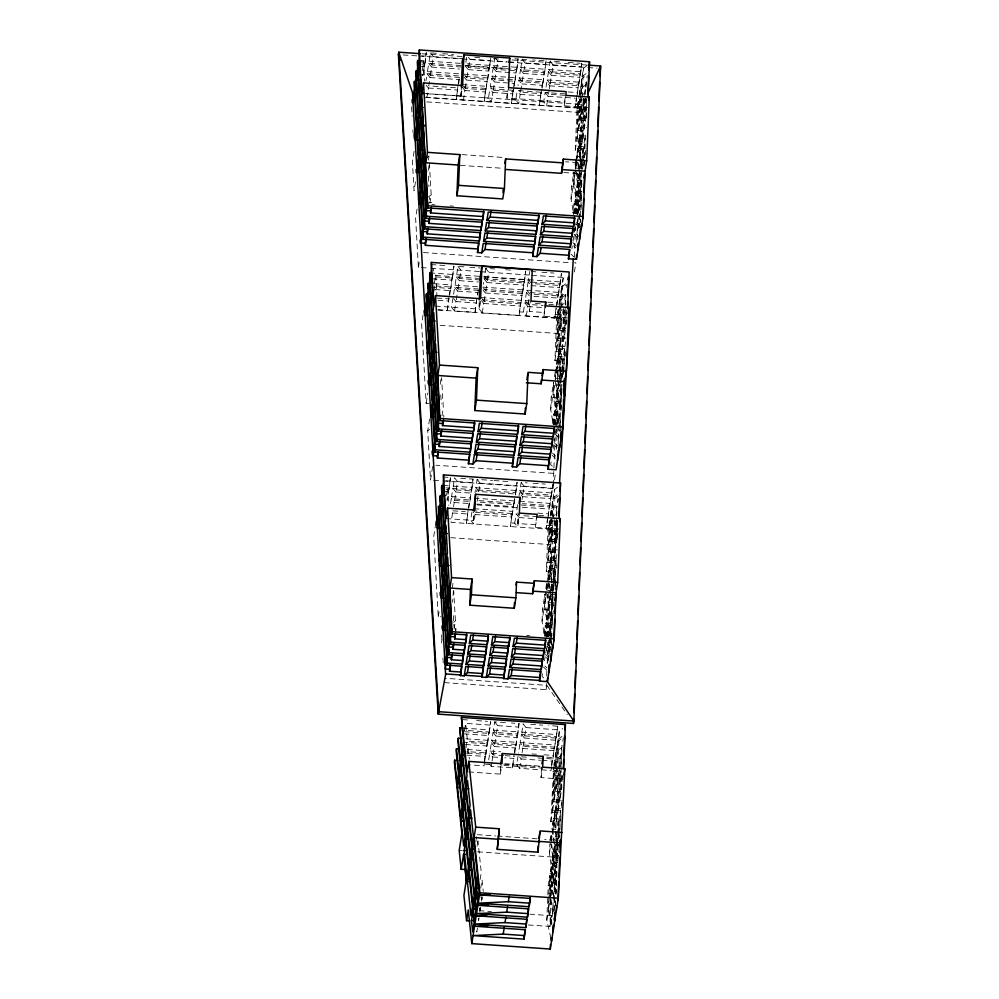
<?xml version="1.0" encoding="UTF-8"?>
<svg xmlns="http://www.w3.org/2000/svg" width="999" height="999" viewBox="0 0 999 999"><rect width="100%" height="100%" fill="white"/><g stroke="black" fill="none" stroke-linecap="round" stroke-linejoin="round"><path stroke-width="0.75" stroke-dasharray="5 3.75" d="M418.706 74.625L423.164 74.937L424.637 63.037L421.703 62.825M423.164 74.937L424.637 63.037M424.825 64.485L426.286 52.585L424.825 64.485L421.853 64.273M438.074 309.802L447.29 310.439L448.926 297.477M457.867 86.463L456.231 99.425L457.817 87.65M447.29 310.439L448.876 298.676M449.775 294.767L450.586 287.025L433.841 285.876M430.794 287.1L450.774 288.486L452.235 276.586L433.966 275.312M458.716 83.754L459.515 76.011L427.085 73.764L425.986 80.694M450.774 288.486L452.235 276.586M452.422 278.034L453.896 266.134L452.422 278.034L433.978 276.76M423.376 93.406L460.976 96.016L461.351 86.788M447.053 500.811L447.152 498.426M448.801 487.987L447.34 499.887L448.801 487.987L445.879 487.774M446.016 489.223L449.001 489.435L450.462 477.534L443.144 477.023M449.001 489.435L450.462 477.534M453.034 297.764L451.548 307.143L454.495 310.939L475.049 312.362L476.685 299.4M485.826 88.399L484.19 101.361L485.826 88.399L463.461 86.851M468.056 510.439L466.421 523.401L468.007 511.638M475.049 312.362L476.635 300.599M463.786 86.513L465.259 88.412L486.014 89.848L487.475 77.947L465.122 76.399M468.906 507.729L469.717 499.999L451.261 498.713L450.162 505.656M477.747 295.304L478.284 290.147M469.905 501.448L471.366 489.547L452.922 488.274L451.598 496.59L454.545 500.387L469.905 501.448L471.366 489.547M486.014 89.848L487.475 77.947M487.662 79.408L489.135 67.507L465.284 65.847L468.231 69.643L466.92 77.959L487.662 79.408L489.135 67.507M456.206 489.935L457.517 481.618L454.57 477.822L453.259 486.138L456.206 489.935L471.565 490.996L473.026 479.095L460.726 478.246M479.258 301.423L478.946 309.141L480.119 301.686M489.473 65.372L465.621 63.724L468.568 67.52L489.323 68.956L490.784 57.055M471.565 490.996L473.026 479.095M489.323 68.956L490.734 58.242M445.966 518.556L473.251 520.442L473.601 511.863M565.172 97.577L564.46 102.048L506.893 98.064L507.205 90.272M513.111 90.297L511.488 103.259L513.111 90.297L489.935 88.686L488.449 98.064L491.396 101.861L492.882 92.482L489.935 88.686M484.865 760.476L485.651 752.896L467.008 751.598M467.195 753.034L485.839 754.332L487.3 742.444L465.559 740.933M514.185 86.189L514.772 79.845L491.583 78.234L490.272 86.551L493.219 90.347L513.311 91.746L513.399 89.361M485.839 754.332L487.3 742.444M462.637 742.157L487.487 743.88L488.961 731.992L461.001 730.057M514.96 81.294L516.421 69.393L493.244 67.782L491.92 76.111L494.867 79.908L514.96 81.294L516.421 69.393M487.487 743.88L488.961 731.992M489.148 733.428L490.609 721.553L489.148 733.428L464.285 731.705M494.892 57.343L493.581 65.659L496.528 69.455L516.62 70.842L518.081 58.941L514.985 58.729M516.62 70.842L518.081 58.941M468.668 771.927L500.337 774.113L500.686 765.421M512.1 513.498L510.464 526.461L512.1 513.498L472.165 510.726M480.581 301.024L479.308 309.078L482.255 312.862L519.093 315.422L520.716 302.46L480.794 299.688M519.093 315.422L520.716 302.46M475.462 512.4L512.287 514.947L513.761 503.046L476.898 500.499M481.868 298.514L484.078 301.348L520.916 303.908L522.377 292.008L483.978 289.348M512.287 514.947L513.761 503.046M520.916 303.908L522.377 292.008M477.984 496.403L477.11 501.948L513.948 504.495L514.972 495.379M483.516 288.062L485.726 290.909L522.564 293.456L524.025 281.556L484.103 278.796L483.229 284.34M515.309 494.98L515.409 492.594L475.474 489.835L475.037 492.607M522.564 293.456L524.025 281.556M515.596 494.055L517.07 482.155L515.596 494.055L478.771 491.496L475.811 487.699L477.135 479.383L492.495 480.444M524.225 283.004L525.686 271.116L524.225 283.004L487.387 280.457L484.44 276.661L485.751 268.344L494.967 268.981M536.85 515.821L535.427 524.762L517.707 523.526L518.056 514.947M545.042 306.556L544.105 312.512L529.308 311.488L529.607 304.046M489.747 764.46L491.221 766.358L512.425 767.831L514.048 754.869M541.071 92.233L539.435 105.195L541.071 92.233L517.22 90.572L515.734 99.962L518.693 103.759L520.179 94.368L517.22 90.572M514.685 753.546L515.709 744.417L491.408 742.732L490.097 751.048L493.044 754.844L503.646 755.581M542.145 88.137L542.732 81.781L518.881 80.132L518.006 85.677M515.896 745.866L517.357 733.965L493.069 732.279L491.745 740.609L494.692 744.392L515.896 745.866L517.357 733.965M542.919 83.229L544.38 71.329L520.541 69.68L519.218 77.997L522.165 81.793L542.919 83.229L544.38 71.329M505.357 722.577L494.717 721.84L493.406 730.157L496.353 733.953L517.557 735.414L519.018 723.513L511.426 722.989M526.66 59.54L522.19 59.228L520.879 67.557L523.826 71.341L544.58 72.777L546.041 60.889L532.629 59.952M517.557 735.414L519.018 723.513M544.58 72.777L546.041 60.889M558.666 529.008L535.327 527.385L535.427 524.762M567.282 317.894L543.943 316.283L544.105 312.512M542.057 621.153L542.557 609.053L544.942 594.005L544.443 606.106L542.057 621.153L544.293 635.002M550.711 409.328L551.211 397.227L553.596 382.18L553.096 394.293L550.711 409.328L553.196 424.712M547.614 517.307L546.191 528.933L547.677 519.555M529.345 303.059L524.837 302.734L523.351 312.125L526.298 315.921L554.807 317.894L556.231 306.268M587.649 107.43L564.31 105.819L564.46 102.048M548.014 517.42L549.475 505.519L522.377 503.646M556.63 306.381L558.104 294.48L526.485 292.295L525.174 300.612L528.121 304.408L543.131 305.444M549.7 652.222L550.761 626.036L545.192 625.649L543.706 635.039L549.275 635.414L549.5 630.094L545.029 602.409L545.466 591.808M555.057 521.103L553.359 562.662L551.873 572.04L546.291 571.653L547.976 530.357L549.462 520.966L551.773 519.18M558.416 438.861L559.415 414.21L553.846 413.823L552.36 423.214L557.929 423.601L558.154 418.269L553.683 390.584L553.995 383.017M563.673 310.065L561.975 351.623L560.489 361.001L554.907 360.614L556.593 319.305L558.091 309.927L560.402 308.129M548.239 516.033L549.475 505.519M556.855 304.995L558.104 294.48M521.153 504.994L549.662 506.98L551.136 495.079L519.517 492.882L519.08 495.654M558.291 295.929L559.752 284.041L528.146 281.843L526.823 290.16L529.77 293.956L558.291 295.929L559.752 284.041M544.755 636.363L545.192 625.649M546.64 589.997L547.015 580.918M546.291 571.653L547.777 562.275L549.462 520.966M553.409 424.55L553.846 413.823M555.232 379.682L555.669 369.093M554.907 360.614L556.393 351.236L558.091 309.927M545.017 635.776L546.84 615.197L552.422 615.584L551.223 644.855M547.165 583.329L546.853 590.896L548.663 570.466L554.245 570.854L553.746 582.979M556.268 521.428L555.007 552.21L553.696 560.526L548.114 560.152L549.8 518.843M553.671 423.951L555.494 403.384L561.076 403.771L559.939 431.493M557.317 358.641L555.506 379.071L557.317 358.641L562.899 359.028L562.4 371.153M564.885 310.389L563.636 341.171L562.312 349.488L556.73 349.101L558.416 307.792M549.662 506.98L551.136 495.079M551.323 496.528L552.784 484.627L551.323 496.528L522.802 494.555L519.855 490.759L521.178 482.442L527.197 482.854M559.939 285.489L561.413 273.589L559.939 285.489L532.929 283.616M545.966 636.638L546.84 615.197M548.114 560.152L549.425 551.823L550.874 516.633M550.936 515.109L551.123 510.514L556.893 506.043L556.518 515.272M554.62 424.812L555.494 403.384M556.73 349.101L558.054 340.784L559.49 305.594M559.552 304.071L559.74 299.475L565.521 294.992L565.134 304.233M546.178 637.574L547.177 613.074L548.501 604.757L554.07 605.144M548.513 580.444L550.324 560.014L555.906 560.402L554.969 583.141M557.542 520.217L556.668 541.758L555.344 550.087L549.762 549.7L551.46 508.391L552.772 500.074L558.553 495.591M554.895 424.225L555.831 401.248L557.155 392.932L561.338 393.219M558.978 348.201L557.167 368.619L558.978 348.201L564.56 348.576L563.498 374.35M566.046 312.25L565.284 330.719L563.973 339.048L558.391 338.661L560.077 297.352L561.401 289.023L567.17 284.553L566.508 288.711M561.7 779.045L541.021 777.609L541.47 766.795M546.528 648.838L546.465 650.199L547.689 642.532M542.557 609.053L548.139 609.427L550.786 544.617L553.171 529.57L451.073 522.34L452.559 512.962L451.086 511.063M442.919 480.931L553.071 488.561L555.182 437.013M551.211 397.227L556.793 397.614L557.355 383.891M557.417 382.367L559.403 333.579L561.788 318.531L437.949 309.952M547.177 636.912L548.501 604.757M548.726 579.058L550.324 560.014M549.762 549.7L551.086 541.371L552.085 516.895M552.147 515.372L552.772 500.074M555.831 425.087L557.155 392.932M558.391 338.661L559.702 330.332L560.701 305.856M560.764 304.333L561.401 289.023M547.452 636.313L548.838 602.622L550.149 594.305L548.463 635.651M552.147 582.305L550.162 569.992L551.972 549.562L557.554 549.949M558.104 532.704L557.005 539.635L551.423 539.248L553.109 497.939L554.433 489.622L557.892 486.938M555.919 429.083L555.794 432.155L561.176 437.4M555.981 427.56L557.492 390.809L558.803 382.48M561.051 372.015L558.816 358.179L560.626 337.749L566.208 338.137L564.897 346.453L563.836 372.215M566.371 310.127L565.621 328.596L560.039 328.209L561.738 286.9L563.049 278.584L566.52 275.899M444.343 682.592L546.116 689.635L546.366 683.553M546.678 675.961L546.928 669.867M547.177 663.786L548.051 642.494M550.162 569.992L551.972 549.562M551.423 539.248L553.184 520.217M553.246 518.693L554.433 489.622M557.117 423.826L558.741 384.016M558.816 358.179L560.626 337.749M560.039 328.209L561.8 309.178M561.863 307.655L563.049 278.584M547.739 662.587L548.913 633.791L544.443 606.106M550.649 591.308L550.899 585.127M551.148 578.958L553.171 529.57M556.443 449.25L557.567 421.978L553.096 394.293M559.303 379.52L561.788 318.531M546.59 583.591L545.529 590.297L551.111 590.684L551.361 584.465M551.423 582.917L551.873 572.04M555.244 371.778L554.183 378.471L559.765 378.858L560.489 361.001M549.5 630.094L550.986 620.704L552.16 591.908M552.222 590.397L552.597 581.306M558.154 445.017L558.354 440.397M558.154 418.269L559.64 408.878L561.063 374.026M549.974 651.635L550.536 637.774M550.599 636.226L552.422 615.584M547.352 593.968L551.323 618.581L552.747 583.716M553.696 560.526L555.456 517.432M558.628 439.81L559.065 429.033M559.128 427.497L559.752 412.088L561.076 403.771M556.256 383.691L559.977 406.755L560.901 384.028M560.963 382.505L561.338 373.414M561.401 371.903L562.899 359.028M562.312 349.488L564.073 306.393M551.323 618.581L553.196 596.615M553.446 590.559L553.696 584.49M559.977 406.755L561.288 398.439L561.913 383.279M562.162 377.222L562.35 372.664M551.498 644.268L551.748 638.111M551.81 636.563L551.935 633.491M552.31 624.238L553.196 610.689M553.221 602.072L552.971 608.129L549.013 583.516M553.721 589.947L554.582 568.718L555.906 560.402M555.344 550.087L556.668 517.757M556.73 516.221L556.918 511.6M560.214 430.906L560.714 418.581M561.038 410.876L561.85 398.863M561.938 388.723L561.625 396.303L559.64 384.003M562.437 376.611L562.562 373.576M562.624 372.053L563.236 356.905L564.56 348.576M563.973 339.048L565.284 306.718M565.347 305.182L565.796 294.405M555.119 585.551L556.243 558.279L557.342 551.348M557.005 539.635L557.754 521.166M571.078 198.901L571.578 186.801L573.95 171.753L573.463 183.866L571.078 198.901L573.551 214.285M576.585 96.041L575.162 107.667L576.648 98.289M556.818 568.144L556.942 565.109M565.471 356.318L565.659 351.773M576.985 96.154L578.446 84.253L546.84 82.068L545.741 88.998M581.168 169.655L579.994 198.451L578.508 207.842L574.05 180.157L574.35 172.59M575.262 150.387L576.947 109.078L578.433 99.7L576.748 141.009L575.262 150.387L580.844 150.774L582.33 141.396L584.09 98.302M577.422 93.382L578.446 84.253M578.646 85.702L580.107 73.814L548.488 71.616L547.177 79.932L550.124 83.729L578.646 85.702L580.107 73.814M573.763 214.123L574.2 203.396L579.782 203.784L579.333 214.573M575.599 169.256L576.023 158.666M574.038 213.524L575.849 192.957L581.43 193.331L580.232 222.602M576.123 162.587L575.874 168.644L577.684 148.214L583.266 148.601L582.454 168.307M576.173 161.076L577.684 148.214M579.208 94.793L580.094 89.248L585.864 84.765L583.978 130.944L582.667 139.261L577.085 138.873L578.771 97.577M580.294 75.262L581.755 63.362L580.294 75.262L551.785 73.277L548.826 69.493L550.149 61.164L562.187 62M551.91 765.147L552.684 757.542L545.179 757.017M537.912 757.954L552.884 758.99L554.345 747.09L519.817 744.705L518.506 753.021M575.037 212.862L575.849 192.957M577.085 138.873L578.409 130.557L580.094 89.248M579.882 237.425L574.5 232.168L574.687 227.572M575.249 213.798L576.186 190.821L577.509 182.505L581.693 182.792M579.333 137.762L577.522 158.192L579.333 137.762L584.914 138.149L583.99 160.889M586.513 98.951L585.639 120.492L584.315 128.821L578.746 128.434L579.932 99.363M579.994 97.827L581.743 78.809L586.363 75.225M550.849 938.024L546.79 919.942L548.214 885.351L549.7 875.973L555.269 876.36L554.333 899.4M553.908 765.222L554.333 762.537L560.102 758.054L557.879 812.612L556.393 822.002L550.811 821.615L553.696 766.558M552.884 758.99L554.345 747.09M574.3 256.905L575.536 226.586M576.261 213.124L577.709 173.489L579.408 162.75L565.509 161.776M578.746 128.434L580.057 120.105L581.743 78.809M554.532 748.538L555.993 736.65L521.478 734.253L520.154 742.569L523.101 746.365L554.532 748.538L555.993 736.65M576.473 214.061L577.847 180.369L579.17 172.053L577.472 213.399M584.914 138.149L583.603 146.478L582.667 169.206L579.183 147.752L579.67 135.639L580.993 127.323L586.575 127.71M586.85 112.825L585.976 118.369L580.394 117.982L582.08 76.673L583.404 68.357L586.863 65.672M546.79 919.942L548.276 910.551L549.7 875.973M550.811 821.615L552.297 812.224L554.133 767.195M554.208 765.646L554.333 762.537M551.997 923.501L548.613 908.428L548.988 899.4M549.05 897.901L550.037 873.85L551.348 865.521L556.93 865.908L555.794 893.556M560.801 770.991L559.527 802.172L558.216 810.489L552.634 810.102L554.408 766.62M554.47 765.072L555.981 752.085L561.763 747.602L560.864 769.43M579.595 158.192L581.455 112.612L582.142 108.179L586.663 98.227M580.394 117.982L582.155 98.951M582.217 97.427L583.404 68.357M524.762 735.913L526.073 727.597L523.126 723.8L521.815 732.13L524.762 735.913L556.193 738.099L557.654 726.198L548.651 725.574M577.447 214.548L579.532 172.14L577.147 187.188L571.578 186.801M548.613 908.428L549.937 900.111L551.348 865.521M552.634 810.102L553.958 801.785L555.344 767.619M555.419 766.058L555.981 752.085M576.71 242.058L577.772 215.846M577.834 214.473L580.069 159.316M580.182 156.556L582.142 108.304L425.611 97.465M550.274 897.976L551.685 863.398L553.009 855.082L558.578 855.456M561.75 807.829L562.062 800.299L554.295 799.65L555.494 770.142M555.556 768.593L556.318 749.962L557.642 741.645L563.411 737.162L562.762 741.32M577.222 239.36L579.932 172.977M575.811 160.002L574.537 168.044L580.119 168.431L580.357 162.862M580.531 158.454L582.729 104.47L585.289 98.976M556.193 738.099L557.654 726.198M528.309 924.962L549.925 926.448L552.759 857.03L554.707 844.704M550.711 895.204L553.009 855.082M554.295 799.65L555.606 791.333L556.555 768.044M556.618 766.483L557.642 741.645M553.621 895.067L551.923 887.537L553.346 852.946L554.657 844.63L560.239 845.017M561.962 786.812L561.525 789.585L555.943 789.21L557.979 739.51L559.29 731.193L562.762 728.508M578.771 228.434L579.27 216.109M581.231 168.144L581.605 159.053M579.045 227.847L580.119 201.661L581.43 193.331M576.361 171.716L580.332 196.328L581.693 162.987M581.755 161.463L583.266 148.601M582.667 139.261L584.427 96.166M551.248 924.799L551.623 915.708L530.007 914.21M551.923 887.537L553.246 879.207L554.657 844.63M555.943 789.21L557.267 780.881L559.29 731.193M580.332 196.328L581.893 181.943M558.266 770.791L555.444 840.084L544.705 839.335M580.506 222.015L580.631 218.943M581.018 209.69L581.768 191.209L576.186 190.821M584.315 128.821L585.576 98.039M586.013 87.263L586.201 82.642L580.431 87.125M552.534 916.47L553.221 899.562M553.284 898.026L555.319 875.349L556.98 834.664M555.494 844.043L553.833 884.739L549.413 852.934L549.875 843.718M556.393 822.002L558.491 770.554M583.803 165.434L583.928 162.4M584.015 166.333L585.689 133.254M585.976 118.369L586.788 98.364M553.896 910.151L554.27 900.936M554.108 911.1L558.204 834.764M556.818 844.592L555.656 873.226L551.236 841.42L551.623 833.74M556.88 843.081L558.753 821.19L553.171 820.803L551.86 829.133L557.442 829.52M558.216 810.489L560.439 755.931L554.67 760.414M585.451 154.982L585.639 150.437M555.294 905.843L555.544 899.699M558.266 833.253L558.753 821.19M555.569 905.256L555.694 902.184M556.006 894.505L556.955 871.465M558.041 844.692L557.305 862.774L554.358 841.57M558.291 838.661L559.09 819.068L560.414 810.751L554.832 810.364L552.884 830.968L554.145 840.059M561.913 750.162L559.865 800.037L561.188 791.72L561.95 773.014M559.303 837.874L559.428 834.864M559.49 833.353L560.414 810.751M559.89 829.719L560.689 810.127M561.525 789.585L562.1 775.561M562.899 779.707L563.099 775.037M551.048 840.471L551.523 831.255M553.171 820.803L552.547 833.091L556.967 864.897M552.884 830.968L554.832 810.364M554.545 820.516L556.48 799.912L554.545 820.516L557.28 840.209M548.326 660.476L556.88 520.691M558.029 502.047L558.216 498.951M548.851 657.629L557.242 520.654M462.712 87.7L464.922 90.534L463.474 99.925L460.489 96.129L461.975 86.751M419.493 61.276L423.588 61.251L422.277 69.58L422.614 75.674M414.123 151.286L412.425 162.025L414.061 190.797L415.721 180.27M459.715 77.46L430.382 75.437L427.422 71.641L428.746 63.312L461.176 65.559M461.363 67.02L432.03 64.985L429.083 61.189L430.394 52.872L436.575 53.297M426.173 85.165L428.384 88.012L426.898 97.39L424.687 94.543M427.085 73.764L430.045 77.56L428.721 85.877L458.054 87.912M430.382 75.437L431.693 67.108L428.746 63.312M432.03 64.985L433.354 56.668L430.394 52.872M417.045 209.091L415.609 218.119L418.419 267.382L429.27 268.144M428.321 160.065L428.971 155.906L426.998 157.268M428.296 170.305L429.183 164.748M418.419 267.382L419.605 259.865M429.395 163.361L431.193 194.93L429.882 203.259L429.533 197.24M458.204 84.341L459.515 76.011M423.064 314.997L421.64 324.026L426.148 403.471L428.883 403.459M465.846 62.338L466.933 55.407M433.329 271.104L433.766 268.331M460.976 96.016L462.387 87.075M434.415 283.042L435.739 274.713L436.95 296.079M465.259 88.412L466.583 80.095L464.36 77.248M468.568 67.52L469.892 59.191L468.419 57.293M426.148 403.471L427.822 392.944M432.654 466.521L430.507 480.069L427.709 430.794L429.607 418.756M449.263 295.354L450.586 287.025M453.596 294.255L454.695 287.312L478.334 288.961L477.46 294.505M478.521 290.409L457.979 288.986L455.032 285.19L456.343 276.873L478.509 278.409M480.182 279.957L459.64 278.534L456.68 274.737L458.004 266.421L463.911 266.833M440.184 384.365L441.271 377.435M454.495 310.939L455.994 301.561L453.771 298.713M454.695 287.312L457.642 291.109L456.318 299.425L476.873 300.849M457.979 288.986L459.303 280.657L456.343 276.873M459.64 278.534L460.951 270.217L458.004 266.421M493.219 90.347L494.53 82.03L491.583 78.234M494.867 79.908L496.191 71.578L493.244 67.782M496.528 69.455L497.852 61.126L495.629 58.292M441.97 415.934L443.294 407.604L441.583 377.547M435.864 522.964L433.716 536.5L438.286 616.733L441.021 616.72M506.893 98.064L508.541 87.637M446.503 495.516L447.814 487.2L448.863 505.506M513.673 86.776L514.772 79.845M513.311 91.746L513.961 87.587M482.255 312.862L483.741 303.484L481.53 300.637M484.078 301.348L485.389 293.032L483.179 290.185M485.726 290.909L487.05 282.58L484.103 278.796M487.387 280.457L488.711 272.14L485.751 268.344M453.546 506.668L454.208 502.509L451.261 498.713M454.545 500.387L455.869 492.057L452.922 488.274M541.92 89.523L541.258 93.681L520.516 92.245L521.828 83.916L518.881 80.132M522.165 81.793L523.488 73.476L520.541 69.68M523.826 71.341L525.137 63.024L522.19 59.228M438.286 616.733L439.473 609.215M441.471 642.919L441.958 639.847M452.322 587.387L452.984 583.229M453.409 590.696L452.559 602.135M468.394 508.316L469.717 499.999M471.953 512.075L470.679 520.117L473.638 523.901L475.124 514.522L472.902 511.675M454.108 629.195L455.419 620.879L453.708 590.809M455.407 631.106L455.844 628.334L455.969 630.531M473.251 520.442L474.662 511.513M541.845 87.325L542.732 81.781M478.771 491.496L480.082 483.179L477.135 479.383M545.179 92.52L548.139 96.304L546.64 105.694L543.693 101.898L545.179 92.52L564.747 93.869M564.984 95.33L548.476 94.181L549.125 90.022M549.35 88.636L549.787 85.864L546.84 82.068M550.124 83.729L551.448 75.412L548.488 71.616M551.785 73.277L553.096 64.96L550.149 61.164M530.694 282.555L528.483 279.72L529.795 271.391M526.298 315.921L527.784 306.531L524.837 302.734M528.121 304.408L529.433 296.079L526.485 292.295M529.308 311.488L530.956 301.061M464.51 730.319L465.609 723.388L490.459 725.112M564.31 105.819L565.958 95.392M465.971 747.751L467.295 739.422L465.609 723.388M466.97 753.721L468.069 746.79L469.368 759.14M513.948 504.495L515.259 496.178M543.943 316.283L545.591 305.856M514.722 523.164L516.208 513.786L519.155 517.569L517.669 526.96L514.722 523.164L510.614 522.877M517.644 504.72L516.545 511.65L519.492 515.447M576.947 109.078L582.729 104.608L584.003 96.553M584.215 95.217L587.3 75.712M517.707 523.526L519.355 513.099M522.027 499.45L522.465 496.678L519.517 492.882M522.802 494.555L524.125 486.226L521.178 482.442M574.05 180.157L575.536 170.767L579.994 198.451M579.183 147.752L580.494 139.423L583.478 157.879M484.153 762.274L485.651 752.896M554.807 317.894L556.293 308.504M484.652 761.812L484.016 765.833L470.029 764.872M574.2 203.396L572.714 212.787L578.296 213.174L579.782 203.784M580.132 168.381L581.181 161.713M558.866 305.02L559.74 299.475M475.849 841.658L477.16 833.341M488.698 759.877L489.76 753.184L500.387 753.92M477.06 846.253L477.934 840.708L475.199 840.721M571.878 248.763L572.302 246.079M573.064 241.234L573.95 235.677M574.5 232.168L575.824 223.851L581.206 229.096M575.774 225.087L576.261 222.078M556.593 319.305L562.375 314.835L563.648 306.78M565.521 294.992L564.198 303.321L561.888 305.107M491.221 766.358L491.858 762.337M492.07 760.988L492.707 756.967L489.76 753.184M493.044 754.844L494.355 746.528L491.408 742.732M494.692 744.392L496.016 736.076L493.069 732.279M496.353 733.953L497.664 725.624L494.717 721.84M553.683 390.584L554.745 383.878M566.283 324.438L566.945 320.279L561.363 319.892M574.413 271.978L575.874 262.749L574.475 262.799M535.327 527.385L536.975 516.958M480.169 879.382L481.268 872.452L477.934 840.708M556.793 397.614L559.178 382.567M559.765 378.858L560.614 373.501M480.731 888.136L482.042 879.807L483.254 891.333M500.337 774.113L501.748 765.184M551.086 461.875L550.661 464.56L554.969 468.756M553.146 448.888L553.808 444.73M554.358 441.208L554.807 438.436M555.656 434.003L557.567 421.978M477.447 928.046L476.81 932.067L476.348 927.746M479.07 917.781L478.633 920.554L478.321 917.669M480.719 907.329L480.282 910.101L479.982 907.229M482.38 896.877L481.943 899.662L481.63 896.777M557.929 423.601L559.415 414.21M553.071 488.561L555.456 473.514L436.001 465.234M550.237 516.071L551.123 510.514M514.385 752.734L515.709 744.417M512.425 767.831L513.911 758.441L504.82 757.816M547.976 530.357L553.758 525.874L555.032 517.832M556.893 506.043L555.581 514.36L553.271 516.146M557.454 502.522L558.116 498.364M551.698 766.483L551.061 770.504L519.63 768.331L516.683 764.535L518.169 755.144M548.663 570.466L547.352 578.783L552.934 579.17L554.245 570.854M545.029 602.409L546.303 594.368M519.63 768.331L521.116 758.94L519.642 757.042M522.115 752.659L522.764 748.488L519.817 744.705M523.101 746.365L524.425 738.049L521.478 734.253M548.139 609.427L550.524 594.393M551.111 590.684L552.172 583.978M542.432 673.701L542.007 676.373L544.805 679.108M544.492 660.701L545.154 656.543M545.704 653.034L546.366 648.875M548.439 636.8L548.913 633.791M549.275 635.414L550.761 626.036M546.116 689.635L546.803 685.326L445.03 678.271M541.021 777.609L542.669 767.182M551.411 765.584L552.684 757.542M558.616 767.444L562.1 745.479L556.318 749.962M550.037 840.646L551.098 833.94M549.413 852.934L550.899 843.543L555.319 875.349M551.236 841.42L552.335 834.477M555.619 841.033L557.105 831.643M562.062 800.299L560.751 808.616L555.169 808.228M549.925 926.448L551.623 915.708M582.08 76.673L587.862 72.19M582.242 94.88L584.552 93.094M561.738 286.9L567.507 282.417M560.077 297.352L565.859 292.869M553.109 497.939L558.891 493.456M551.46 508.391L557.23 503.908M557.979 739.51L563.748 735.027M552.847 771.915L555.157 770.129M427.247 197.665L431.193 194.93M427.709 430.794L429.682 429.433M453.446 622.24L455.419 620.879M428.946 202.41L431.718 202.397M422.065 53.784L462.437 56.543M474.85 57.393L482.617 57.917M493.481 58.666L499.687 59.091M512.112 59.94L586.638 65.022M403.059 54.933L417.02 55.882M418.581 55.994L460.502 58.854M462.05 58.953L507.067 62.025M508.628 62.138L586.251 67.433M587.799 67.545L597.115 68.182M426.448 93.756L582.729 104.47M442.757 53.721L453.558 54.47M568.206 62.425L580.257 63.262M421.678 55.857L426.148 56.169M433.354 56.668L462.687 58.691M469.892 59.191L490.634 60.639M497.852 61.126L507.117 61.776M508.666 61.888L517.932 62.525M525.137 63.024L545.891 64.46M553.096 64.96L581.618 66.933M419.118 60.502L424.975 60.902M429.083 61.189L461.513 63.436M493.581 65.659L516.758 67.27M520.879 67.557L544.717 69.206M548.826 69.493L580.444 71.678M465.284 65.484L506.568 68.344M420.03 66.296L424.488 66.608M431.693 67.108L459.478 69.031M468.231 69.643L488.986 71.079M496.191 71.578L516.283 72.977M523.488 73.476L544.243 74.913M551.448 75.412L579.957 77.385M427.422 71.641L459.852 73.889M463.961 74.176L487.812 75.824M491.92 76.111L515.109 77.71M519.218 77.997L543.069 79.658M547.177 79.932L578.783 82.13M430.045 77.56L459.378 79.595M466.583 80.095L487.325 81.531M494.53 82.03L514.622 83.416M521.828 83.916L542.582 85.365M549.787 85.864L578.309 87.837M462.312 84.615L486.163 86.276M490.272 86.551L507.267 87.737M568.106 91.945L577.135 92.582M428.384 88.012L457.717 90.035M464.922 90.534L485.676 91.983M492.882 92.482L512.974 93.869M520.179 94.368L540.921 95.804M548.139 96.304L575.149 98.177M456.381 95.842L460.489 96.129M484.34 97.79L488.449 98.064M511.625 99.675L515.734 99.962M539.585 101.611L543.693 101.898M575.312 104.083L582.729 104.608M425.861 97.34L582.142 108.179M581.718 109.665L587.287 110.052M426.723 101.886L581.455 112.612M580.057 120.105L585.639 120.492M578.409 130.557L583.978 130.944M579.67 135.639L585.252 136.026M576.748 141.009L582.33 141.396M578.021 146.091L583.603 146.478M576.361 156.531L581.942 156.918M462.013 154.608L503.721 157.505M460.302 165.347L503.558 168.344M563.811 172.527L577.709 173.489M577.847 180.369L582.03 180.669M574.537 201.274L580.119 201.661M431.843 204.595L434.915 204.807M450.287 205.881L453.359 206.094M423.514 252.522L571.316 262.774M431.056 264.548L446.278 265.609M469.83 267.245L480.169 267.957M505.719 269.73L513.399 270.254M531.306 271.503L535.814 271.815M541.845 272.228L553.883 273.064M430.819 268.244L480.032 271.541M480.419 271.691L530.032 275.125M531.58 275.225L565.684 277.597M429.732 272.877L452.572 274.45M456.68 274.737L478.846 276.273M484.44 276.661L524.363 279.433M528.483 279.72L560.089 281.905M483.316 276.935L529.058 280.107M432.105 278.771L452.097 280.157M459.303 280.657L478.371 281.98M487.05 282.58L523.888 285.14M531.093 285.639L559.602 287.612M434.178 283.741L450.924 284.902M455.032 285.19L478.671 286.825M482.779 287.113L522.714 289.885M526.823 290.16L558.441 292.357M435.064 289.548L450.437 290.609M457.642 291.109L478.184 292.532M485.389 293.032L522.227 295.579M533.941 296.391L557.954 298.064M481.131 297.565L521.053 300.324M525.174 300.612L529.682 300.924M547.752 302.173L556.78 302.809M535.364 303.471L542.894 303.996M548.913 304.408L553.434 304.72M436.825 298.077L449.113 298.926M438.024 300.312L448.776 301.061M455.994 301.561L476.535 302.984M483.741 303.484L520.579 306.031M527.784 306.531L545.791 307.779M435.427 306.119L479.308 309.078M519.23 311.838L523.351 312.125M554.957 314.31L562.375 314.835M559.702 330.332L565.284 330.719M440.209 325.312L559.403 333.579M558.054 340.784L563.636 341.171M559.315 346.066L564.897 346.453M556.393 351.236L561.975 351.623M557.654 356.518L563.236 356.905M556.006 366.97L561.588 367.357M557.492 390.809L561.675 391.096M555.831 401.248L561.413 401.635M554.183 411.7L559.752 412.088M494.03 480.556L507.854 481.518M533.216 483.266L545.254 484.103M445.854 480.806L450.312 481.118M457.517 481.618L472.877 482.679M480.082 483.179L516.92 485.726M524.125 486.226L552.647 488.211M433.616 480.282L441.371 480.819M443.281 485.452L449.138 485.851M453.259 486.138L471.703 487.425M475.811 487.699L515.746 490.472M519.855 490.759L551.473 492.944M444.193 491.258L448.663 491.558M455.869 492.057L471.228 493.131M522.465 496.678L550.986 498.651M451.598 496.59L470.054 497.864M474.163 498.151L514.098 500.924M519.705 501.311L549.812 503.396M454.208 502.509L469.567 503.571M476.773 504.07L513.611 506.63M522.315 507.23L549.325 509.103M476.96 504.92L518.356 507.792M474.038 508.703L512.437 511.363M537.624 513.111L548.164 513.848M538.786 515.347L544.817 515.759M452.897 510.826L465.184 511.675M524 515.759L536.001 516.595M452.559 512.962L467.907 514.023M475.124 514.522L511.95 517.07M519.155 517.569L535.664 518.718M546.341 525.362L553.758 525.874M552.734 530.931L558.316 531.318M551.086 541.371L556.668 541.758M450.661 537.674L550.786 544.617M549.425 551.823L555.007 552.21M550.661 557.892L556.243 558.279M547.777 562.275L553.359 562.662M549 568.344L554.582 568.718M551.548 594.405L555.731 594.692M548.838 602.622L553.021 602.909M547.177 613.074L552.759 613.461M545.529 623.526L551.098 623.913M526.585 635.426L529.582 635.639M462.649 719.617L468.868 720.042M476.635 720.579L487.5 721.34M530.631 724.325L542.644 725.162M497.664 725.624L518.868 727.097M526.073 727.597L557.504 729.769M462.887 728.046L489.298 729.869M493.406 730.157L517.694 731.842M521.815 732.13L556.331 734.515M463.948 733.84L488.811 735.564M496.016 736.076L517.22 737.549M524.425 738.049L555.856 740.222M465.896 738.81L487.637 740.321M491.745 740.609L516.046 742.282M520.154 742.569L554.682 744.967M465.409 744.505L487.15 746.003M494.355 746.528L515.559 747.989M522.764 748.488L554.195 750.674M467.345 749.475L485.976 750.773M490.097 751.048L500.724 751.785M532.005 753.958L536.513 754.27M544.018 754.794L553.021 755.419M505.157 755.681L514.248 756.318M521.453 756.817L528.933 757.329M466.858 755.157L485.502 756.455M492.707 756.967L498.763 757.392M521.116 758.94L540.571 760.289M542.07 760.389L552.547 761.126M504.97 763.723L512.562 764.247M516.683 764.535L540.696 766.196M503.758 764.185L539.959 766.683M485.402 764.185L490.047 764.51M504.02 765.484L541.258 768.056M557.267 780.881L562.837 781.268M555.606 791.333L561.188 791.72M553.958 801.785L559.527 802.172M552.297 812.224L557.879 812.612M553.508 818.681L559.09 819.068M477.222 834.664L495.629 835.938M497.152 836.038L537.037 838.81M553.346 852.946L557.529 853.233M459.203 850.536L462.262 850.748M477.597 851.822L552.759 857.03M551.685 863.398L557.267 863.785L558.628 854.457L555.894 834.764M550.037 873.85L555.606 874.237M548.214 885.351L553.783 885.738M479.07 910.688L491.421 911.538M577.235 222.777L579.383 224.875M574.163 234.29L579.545 239.548M572.852 242.62L578.221 247.864M573.588 245.791L575.736 247.902M571.028 254.133L574.25 257.28M555.456 434.278L560.839 439.535M554.145 442.594L559.527 447.852M554.882 445.779L557.03 447.877M552.484 453.047L555.719 456.193M552.147 455.169L555.382 458.329M547.14 643.968L550.374 647.127M546.803 646.103L551.111 650.299M545.491 654.42L548.713 657.567M546.228 657.592L548.376 659.702M544.905 665.921L547.065 668.019M543.493 666.995L546.728 670.142M546.99 92.283L548.476 94.181M519.043 90.347L520.516 92.245M464.697 75.125L466.92 77.959M528.146 281.843L529.62 283.741M475.474 489.835L476.948 491.733M546.803 685.326L561.026 705.669M561.913 706.942L567.245 714.572M553.246 879.207L556.63 894.28M554.969 901.098L555.644 904.107M551.585 889.659L552.947 895.691M553.284 897.189L554.969 904.732M550.611 899.487L553.321 911.55M549.937 900.111L553.321 915.184M548.276 910.551L551.66 925.623M583.716 159.415L584.465 164.036M578.846 149.875L581.818 168.332M578.271 162.812L581.992 185.876M577.434 161.863L578.921 171.091M579.17 172.627L581.655 188.012M573.463 183.866L577.922 211.538M560.139 349.85L564.11 374.463M561.301 373.551L562.037 378.171M558.478 360.302L560.214 371.066M560.464 372.602L561.7 380.294M557.667 371.703L559.403 382.467M557.08 372.29L561.288 398.439M555.169 381.206L559.64 408.878M551.485 561.675L554.457 580.132M554.707 581.668L555.456 586.288M552.397 583.841L553.384 589.984M549.825 572.127L551.56 582.892M551.81 584.427L552.809 590.584M548.176 582.579L549.912 593.344M550.162 594.88L552.634 610.252M546.515 593.019L550.986 620.704M555.856 812.199L558.379 830.369M558.591 831.892L559.44 837.949M557.492 841.72L558.116 846.265M554.208 822.652L555.681 833.253M480.994 896.016L481.605 901.785M479.495 907.916L479.945 912.237M423.588 61.251L424.725 81.094M443.718 415.072L443.843 417.27M428.334 176.199L428.933 186.713M434.59 286.089L435.027 293.718M440.771 394.892L441.296 403.908M453.334 615.659L454.021 627.684M411.6 106.93L412.125 116.109M412.899 129.87L413.074 132.929M441.62 634.852L442.07 642.557M442.944 657.954L443.294 664.11"/><path stroke-width="1.5" d="M468.531 665.796L467.47 672.502L464.235 675.861L460.452 675.599L461.65 665.322M482.055 677.097L483.678 664.135L482.055 677.097L486.326 677.384L489.572 674.038L490.634 667.332M512.225 668.831L511.163 675.536L507.929 678.883L503.646 678.583L504.857 668.319M420.517 53.684L398.776 52.198L398.401 54.608L438.211 714.11L573.463 723.476L573.838 721.066L547.39 681.618L539.423 681.068L540.634 670.804M547.415 680.981L546.678 680.931L547.39 681.618L547.602 677.871M586.7 160.752L563.349 159.128L563.199 162.899L505.631 158.903L504.42 188.511L502.772 198.938L456.893 195.754L458.154 165.022L459.802 154.595L427.472 152.347L423.526 82.88L462.624 85.589L463.873 54.845L509.752 58.029L508.541 87.637L566.108 91.621L565.958 95.392L589.298 97.003L586.7 160.752L585.039 171.179L583.191 216.521L576.398 259.378L576.598 254.757M461.351 86.788L462.225 65.272L463.873 54.845M456.893 195.754L458.541 185.327L459.802 154.595M477.185 453.983L476.123 460.689L472.889 464.048L468.406 463.736L469.617 453.459M486.076 242.757L485.014 249.463L481.768 252.822L477.497 252.522L478.696 242.245M470.229 452.222L471.69 440.322L470.229 452.222L435.302 449.8L434.99 444.305L436.313 435.989L436.625 441.483L471.553 443.906M479.32 241.009L480.631 232.692L424.525 228.808C424.15 212.163 422.49 234.99 423.201 237.125L479.32 241.009L480.344 231.893M462.275 664.098L463.736 652.197L462.275 664.098L447.44 663.061L447.115 657.567L448.439 649.25L448.751 654.745L463.586 655.769M471.89 441.783L473.201 433.454L438.274 431.031L437.962 425.537L436.65 433.866L436.963 439.36L471.89 441.783L472.914 432.654M425.961 212.874L424.55 221.179L424.862 226.673L480.969 230.569L481.993 221.441M463.923 653.646L465.247 645.329L450.412 644.293L450.099 638.798L448.776 647.127L449.088 652.622L463.923 653.646L464.947 644.517M473.538 431.331L474.862 423.002L439.935 420.591L439.622 415.097L438.299 423.414L438.611 428.908L473.538 431.331L474.562 422.202M566.333 371.216L542.994 369.593L542.844 373.364L528.046 372.34L526.773 403.608L525.124 414.036L474.8 410.552L476.123 378.134L477.772 367.707L439.473 365.06L435.527 295.579L480.594 298.713L481.918 266.296L532.242 269.78L530.956 301.061L545.754 302.085L545.591 305.856L568.943 307.467L566.333 371.216L564.685 381.643L562.837 426.96L556.043 469.805L548.076 469.255L549.712 456.293L548.076 469.255M479.32 299.875L480.332 276.373M482.629 220.117L483.941 211.8L427.834 207.904C427.46 191.271 425.799 214.086 426.511 216.234L482.629 220.117L483.653 210.989M465.584 643.194L466.895 634.877L452.06 633.853L451.748 628.359L450.437 636.675L450.749 642.17L465.584 643.194L466.608 634.078M474.8 410.552L476.448 400.124L477.772 367.707M557.704 582.317L534.365 580.706L534.265 583.329L516.545 582.105L515.896 597.839L514.248 608.266L469.792 605.194L470.429 589.447L472.077 579.02L451.56 577.597L447.614 508.129L474.9 510.014L475.549 494.28L520.004 497.365L519.355 513.099L537.075 514.335L536.975 516.958L560.314 518.581L557.704 582.317L556.056 592.744L554.183 638.773L547.39 681.618M473.663 510.427L475.549 494.28M469.792 605.194L471.441 594.767L472.077 579.02M503.021 192.707L503.146 189.585M483.878 665.596L485.189 657.267L467.37 656.031L466.058 664.36L483.878 665.596L484.902 656.468M485.526 655.144L486.85 646.828L469.031 645.591L467.707 653.908L485.526 655.144L486.55 646.016M487.187 644.692L488.499 636.375L470.679 635.139L469.368 643.456L487.187 644.692L488.211 635.564M520.891 457.005L519.817 463.711L516.583 467.07L512.3 466.783L513.511 456.493M562.225 832.454L540.072 830.918L537.974 852.172L497.252 849.35L499.325 828.77L475.711 827.135L468.806 761.388L501.985 763.686L502.397 753.546L543.119 756.368L542.669 767.182L564.835 768.718L558.316 898.188L550.262 949.05L471.803 943.618L468.269 909.939L466.57 920.678L469.655 920.891M505.469 667.095L506.793 658.766L489.473 657.567L488.149 665.883L505.469 667.095L506.493 657.966M515.596 443.369L515.447 446.953L476.024 444.218L474.712 452.535L514.123 455.269L515.147 446.141M497.252 849.35L499.325 828.77M507.13 656.643L508.591 644.742L507.13 656.643L489.81 655.444L491.121 647.115L508.441 648.314M515.784 444.817L517.095 436.501L477.684 433.766L476.361 442.082L515.784 444.817L516.808 435.689M508.778 646.191L510.102 637.874L492.782 636.675L491.458 644.992L508.778 646.191L509.802 637.062M517.432 434.365L518.756 426.049L479.333 423.314L478.022 431.643L517.432 434.365L518.456 425.249M514.248 608.266L514.485 602.547M525.124 414.036L525.362 408.079M541.033 247.927L540.184 253.284L536.938 256.643L532.667 256.356L533.866 246.066M534.49 244.842L535.801 236.513L484.915 232.992L483.591 241.308L534.49 244.842L535.514 235.714M536.138 234.39L537.612 222.49L536.138 234.39L485.252 230.869L486.563 222.54L537.462 226.074M537.799 223.938L539.11 215.622L488.224 212.1L486.9 220.417L537.799 223.938L538.823 214.822M516.371 592.632L532.604 593.756L532.717 591.133L556.056 592.744M526.398 382.767L541.183 383.791L541.346 380.02L564.685 381.643M524.113 935.551L503.209 934.102L473.076 935.601L523.976 939.135L524.962 930.194M525.936 924.038L505.032 922.589L474.9 924.087L525.799 927.621L526.823 918.493M527.597 913.598L506.693 912.149L476.548 913.648L527.447 917.169L528.471 908.041M529.245 903.146L508.341 901.697L478.209 903.196L529.108 906.717L530.132 897.601M541.246 669.567L542.707 657.667L541.246 669.567L509.752 667.382L511.063 659.065L542.569 661.251M549.9 457.742L551.223 449.425L519.717 447.24L518.406 455.569L549.9 457.742L550.924 448.626M505.531 169.443L561.55 173.327L561.65 170.817M542.907 659.115L544.218 650.799L512.724 648.613L511.401 656.942L542.907 659.115L543.931 649.999M551.56 447.302L552.872 438.973L521.378 436.8L520.054 445.117L551.56 447.302L552.584 438.174M544.555 648.676L545.879 640.347L514.385 638.174L513.061 646.49L544.555 648.676L545.579 639.547M553.209 436.85L554.532 428.534L523.039 426.348L521.715 434.665L553.209 436.85L554.233 427.722M537.974 852.172L538.224 845.991M548.876 672.252L549.188 664.547M557.529 460.427L557.654 457.342M549.213 670.117L549.4 665.496M557.867 458.304L558.179 450.599M550.536 661.8L550.661 658.716M559.19 449.975L559.378 445.354M550.874 659.677L551.123 653.508M559.527 447.852L559.652 444.767M552.185 651.348L552.435 645.192M560.839 439.535L561.151 431.83M552.522 649.225L552.647 646.141M561.176 437.4L561.363 432.779M576.423 259.253L568.431 258.828L569.43 249.887M553.846 640.908L554.72 619.343M554.969 613.174L555.731 594.692L554.845 600.237M555.943 589.36L556.068 586.326M558.953 515.921L559.702 497.452M559.952 491.296L560.539 483.017L443.481 474.9L443.456 482.467L442.132 490.784L441.82 485.352L441.483 487.475L441.795 492.919L440.472 501.236L440.172 495.791L439.835 497.927L440.134 503.359L438.823 511.688L438.511 506.243L438.486 513.811L437 523.189L445.616 674.562L438.211 714.11L439.061 709.627M562.499 429.083L562.687 424.463M562.937 418.294L563.686 399.812M563.948 393.656L564.385 382.867L563.948 385.639M567.444 307.967L567.694 301.81M567.944 295.654L568.706 277.173M559.103 518.269L560.539 483.017M567.657 308.716L569.168 271.978L431.393 262.425L431.368 269.992L430.045 278.309L429.732 272.877L429.707 280.432L428.396 288.761L428.084 283.316L428.059 290.884L426.735 299.2L426.423 293.768L426.086 295.891L426.398 301.336L424.912 310.714L437 523.189M570.254 247.315L571.578 238.998L540.084 236.813L538.761 245.13L570.254 247.315L571.291 238.187M571.915 236.875L573.226 228.546L541.733 226.361L540.422 234.69L571.915 236.875L572.939 227.747M573.563 226.423L574.887 218.107L543.394 215.921L542.07 224.238L573.563 226.423L574.6 217.295M577.884 250L578.146 243.831M578.221 247.864L578.421 243.244M550.262 949.05L550.449 944.505M579.545 239.548L579.67 236.463M579.882 237.425L580.194 229.72M551.648 937.974L551.523 941.046L550.849 938.024M581.206 229.096L581.393 224.475M581.53 226.973L581.668 223.888M553.009 931.655L553.259 925.511M553.346 929.532L553.533 924.924M582.854 218.656L583.678 198.626M583.928 192.47L584.677 173.976M587.924 94.655L588.673 76.186M588.923 70.03L589.51 61.751L419.305 49.95L419.28 57.517L417.957 65.834L417.657 60.402L417.32 62.525L417.619 67.957L416.308 76.286L415.996 70.842L415.659 72.977L415.971 78.409L414.647 86.738L414.348 81.294L414.31 88.861L412.824 98.239L424.912 310.714M588.086 96.778L589.51 61.751M554.795 918.131L554.67 921.203L553.995 918.193M554.92 915.059L555.044 911.987M555.007 919.08L555.257 912.936M556.318 910.763L556.505 906.155M557.979 900.311L558.728 881.88M558.916 877.272L559.74 857.304M559.927 852.696L560.239 845.017M559.84 846.777L560.464 839.485M563.349 768.805L563.736 759.452M563.923 754.769L564.685 736.063M564.947 729.832L565.409 724.587L461.438 717.382L463.474 742.07L462.15 750.399L459.777 727.821L462.887 728.046M563.623 768.231L565.409 724.587M573.463 723.476L573.651 718.805M573.901 712.587L574.662 693.918M574.924 687.687L575.624 670.579M575.936 662.799L576.698 644.118M576.898 639.447L577.659 620.779M577.909 614.56L578.671 595.879M578.921 589.66L579.62 572.539M579.944 564.76L580.644 547.652M580.894 541.421L581.655 522.752M581.918 516.52L582.679 497.852M582.929 491.633L583.628 474.513M583.891 468.294L584.652 449.612M584.902 443.394L585.664 424.725M585.913 418.494L586.613 401.386M586.937 393.594L587.637 376.486M587.887 370.254L588.648 351.586M588.911 345.367L589.672 326.685M589.922 320.467L590.621 303.346M590.871 297.128L591.645 278.459M591.895 272.228L592.657 253.559M592.907 247.327L593.668 228.659M593.93 222.44L594.63 205.319M594.88 199.101L595.641 180.419M595.904 174.201L596.603 157.08M596.915 149.301L597.677 130.632M597.864 125.961L598.638 107.293M598.888 101.061L599.65 82.393M599.899 76.174L600.599 65.971L588.186 65.122M564.497 396.441L564.685 393.331M559.527 483.304L573.264 259.166M413.037 102.01L414.523 92.62L416.421 125.849L414.935 135.227M414.86 90.497L416.183 82.168L418.069 115.397L416.758 123.726L414.86 90.497L417.594 90.472M418.406 113.274L416.521 80.045L417.832 71.728L419.73 104.945L418.406 113.274L420.379 111.9M421.378 94.505L420.067 102.822L418.169 69.593L419.493 61.276L421.378 94.505L423.351 93.132M421.865 93.307L423.526 82.88M418.581 155.782L417.02 128.471L418.344 120.155L419.892 147.465L418.581 155.782L420.554 154.42M418.681 118.019L419.992 109.703L421.553 137.013L420.229 145.342L418.681 118.019L421.416 118.007M420.329 107.58L421.653 99.251L423.201 126.573L421.89 134.89L420.329 107.58L423.064 107.555M416.758 167.295L418.244 157.917L416.683 130.594L415.197 139.985L417.932 139.972M420.404 187.849L418.843 160.539L420.167 152.21L421.715 179.533L420.404 187.849L422.377 186.488M420.504 150.087L421.828 141.771L423.376 169.081L422.053 177.41L420.504 150.087L423.239 150.075M418.581 199.363L420.067 189.985L418.506 162.662L417.02 172.053L419.755 172.04M425.025 158.641L423.713 166.958L422.165 139.635L423.476 131.319L425.025 158.641L426.998 157.268M420.679 192.607L421.99 184.278L423.938 218.556L422.627 226.885L420.679 192.607L423.401 192.595M422.327 182.155L423.651 173.838L425.599 208.117L424.275 216.433L422.327 182.155L425.062 182.143M423.988 171.703L425.299 163.386L427.247 197.665L425.936 205.981L423.988 171.703L426.71 171.691M427.472 152.347L425.824 162.775L458.154 165.022M420.804 238.386L422.29 229.008L420.342 194.73L418.856 204.121L421.578 204.096M422.652 233.766L421.066 243.144L425.262 243.132L425.899 239.111M477.497 252.522L478.983 243.144L422.864 239.248L423.201 237.125M424.525 228.808L424.862 226.673M480.969 230.569L482.292 222.24L426.173 218.356L426.511 216.234M427.834 207.904L419.305 49.95M479.458 237.437L427.21 233.816L427.522 228.846M481.118 226.985L428.871 223.364L429.183 218.394M482.767 216.546L430.519 212.924L430.831 207.942M477.634 248.951L425.387 245.329L426.448 238.624M427.21 233.816L428.096 228.272M428.871 223.364L429.745 217.819M430.519 212.924L431.406 207.367M462.025 62.85L462.462 60.077M427.01 303.958L428.321 295.642L430.219 328.858L428.896 337.187L427.01 303.958L429.745 303.946M430.557 326.735L428.658 293.506L429.982 285.19L431.868 318.419L430.557 326.735L432.53 325.374M430.319 283.067L431.63 274.737L433.529 307.967L432.205 316.283L430.319 283.067L433.054 283.042M427.072 348.701L428.559 339.31L426.673 306.081L425.187 315.472L427.922 315.459M435.527 295.579L433.866 306.006L431.393 262.425M432.38 358.803L430.819 331.481L432.142 323.164L433.691 350.487L432.38 358.803L434.353 357.442M432.48 321.041L433.791 312.712L435.352 340.035L434.028 348.351L432.48 321.041L435.214 321.029M428.896 380.769L430.382 371.378L428.833 344.068L427.347 353.446L430.082 353.434M430.944 373.214L432.267 364.897L433.816 392.207L432.505 400.537L430.944 373.214L433.678 373.201M432.604 362.762L433.916 354.445L435.477 381.768L434.153 390.085L432.604 362.762L435.339 362.749M434.253 352.322L435.576 343.993L437.125 371.316L435.814 379.632L434.253 352.322L436.988 352.31M430.681 412.038L432.167 402.659L430.606 375.337L429.12 384.727L431.855 384.715M432.767 405.282L434.09 396.965L436.039 431.243L434.715 439.56L432.767 405.282L435.502 405.269M436.376 429.108L434.428 394.83L435.739 386.513L437.687 420.791L436.376 429.108L438.349 427.747M439.935 420.591L437.824 375.487L439.473 365.06M432.892 451.073L434.378 441.683L432.43 407.405L430.944 416.795L433.678 416.783M468.406 463.736L469.892 454.358L434.965 451.935L435.302 449.8M436.625 441.483L436.963 439.36M438.274 431.031L438.611 428.908M468.556 460.164L437.387 458.004L437.899 451.773M470.379 448.651L439.21 446.491L439.523 441.508M472.028 438.199L440.871 436.039L441.183 431.068M473.688 427.747L442.52 425.586L442.832 420.616M437.387 458.004L438.236 452.634M439.21 446.491L440.097 440.934M440.871 436.039L441.745 430.494M442.52 425.586L443.406 420.042M509.04 62.5L509.752 58.029M440.746 505.981L442.07 497.664L443.956 530.894L442.632 539.21L440.746 505.981L443.481 505.969M444.293 528.758L442.407 495.541L443.718 487.212L445.616 520.442L444.293 528.758L446.266 527.397M481.768 252.822L483.254 243.444L534.153 246.965L532.667 256.356M480.269 276.723L481.918 266.296M480.182 279.957L481.493 271.641M483.591 241.308L486.838 237.949L487.712 232.405M485.252 230.869L488.486 227.497L489.373 221.953M486.9 220.417L490.147 217.045L491.021 211.501M439.16 561.176L440.646 551.785L438.761 518.556L437.275 527.947L439.997 527.934M447.614 508.129L445.966 518.556L443.481 474.9M441.258 554.408L442.569 546.091L444.13 573.401L442.807 581.73L441.258 554.408L443.981 554.395M444.468 571.278L442.907 543.968L444.23 535.639L445.779 562.961L444.468 571.278L446.428 569.917M444.567 533.516L445.879 525.199L447.44 552.509L446.116 560.826L444.567 533.516L447.29 533.503M504.92 163.374L505.631 158.903M440.984 593.244L442.47 583.853L440.921 556.543L439.435 565.921L442.157 565.909M446.291 603.346L444.73 576.023L446.053 567.707L447.602 595.029L446.291 603.346L448.264 601.985M446.391 565.584L447.702 557.255L449.263 584.577L447.939 592.894L446.391 565.584L449.113 565.571M442.807 625.312L444.293 615.921L442.744 588.611L441.258 597.989L443.981 597.976M444.905 618.543L446.216 610.227L448.164 644.505L446.853 652.822L444.905 618.543L447.639 618.531M446.553 608.091L447.877 599.775L449.825 634.053L448.501 642.369L446.553 608.091L449.288 608.079M452.06 633.853L449.912 588.024L451.56 577.597M472.889 464.048L474.375 454.657L476.535 452.422M474.712 452.535L477.947 449.175L478.833 443.618M476.361 442.082L479.607 438.723L480.482 433.179M478.022 431.643L481.256 428.271L482.142 422.727M445.03 664.335L446.516 654.944L444.567 620.666L443.081 630.057L445.804 630.044M460.452 675.599L461.938 666.221L447.102 665.197L447.44 663.061M448.751 654.745L449.088 652.622M450.412 644.293L450.749 642.17M460.589 672.027L449.525 671.266L450.037 665.034M462.412 660.514L451.348 659.752L451.66 654.77M464.073 650.074L452.997 649.3L453.309 644.33M465.734 639.622L454.657 638.848L454.97 633.878M449.525 671.266L450.586 664.56M451.348 659.752L452.222 654.208M452.997 649.3L453.883 643.756M454.657 638.848L455.532 633.304M464.235 675.861L465.721 666.483L483.541 667.719M466.058 664.36L469.293 660.988L470.167 655.444M467.707 653.908L470.954 650.549L471.828 644.992M469.368 643.456L472.602 640.097L473.489 634.552M457.754 760.451L454.645 760.239L454.358 762.037L461.875 833.603L459.203 850.536L461.176 869.38L465.272 869.355L466.658 882.554M459.577 748.938L456.468 748.726L456.131 750.848L458.504 773.413L457.018 782.804L454.645 760.239M461.226 738.486L458.129 738.273L457.792 740.396L460.164 762.974L458.841 771.29L456.468 748.726M459.777 727.821L461.813 752.522L460.502 760.838L458.129 738.273M536.938 256.643L538.424 247.265L569.917 249.45L568.431 258.828M538.761 245.13L542.007 241.77L542.882 236.226M540.422 234.69L543.656 231.318L544.542 225.774M542.07 224.238L545.317 220.879L546.191 215.322M457.517 787.549L459.003 778.159L462.038 807.03L460.551 816.42L457.517 787.549L460.252 787.524M459.34 776.036L460.664 767.707L463.686 796.59L462.375 804.907L459.34 776.036L462.075 776.011M460.989 765.584L462.312 757.267L465.347 786.138L464.023 794.455L460.989 765.584L463.723 765.571M462.649 755.132L463.973 746.815L467.008 775.686L465.684 784.015L462.649 755.132L465.384 755.119M512.3 466.783L513.786 457.392L474.375 454.657M514.123 455.269L515.447 446.953M526.873 379.782L527.809 373.826M561.938 168.069L563.349 159.128M561.55 173.327L563.199 162.899M468.806 761.388L467.157 771.815L461.438 717.382M516.583 467.07L518.069 457.692L549.562 459.877M461.051 821.153L462.537 811.775L465.134 836.513L463.648 845.891L461.051 821.153L463.786 821.141M462.874 809.652L464.185 801.323L466.795 826.061L465.472 834.377L462.874 809.652L465.609 809.627M464.523 799.2L465.846 790.883L468.444 815.609L467.132 823.925L464.523 799.2L467.257 799.188M466.183 788.748L467.495 780.431L470.104 805.157L468.781 813.486L466.183 788.748L468.918 788.735M518.406 455.569L521.64 452.197L522.527 446.653M520.054 445.117L523.301 441.758L524.175 436.201M521.715 434.665L524.962 431.306L525.836 425.761M486.326 677.384L487.812 668.019L505.132 669.218L503.646 678.583M545.042 306.556L545.754 302.085M488.149 665.883L491.396 662.524L492.27 656.98M489.81 655.444L493.044 652.072L493.931 646.528M491.458 644.992L494.705 641.633L495.579 636.076M461.176 869.38L463.561 854.307L465.097 854.307M464.148 850.636L465.634 841.245L468.369 867.332L466.883 876.71L464.148 850.636L466.883 850.624M465.971 839.123L467.282 830.793L470.029 856.88L468.706 865.209L465.971 839.123L468.706 839.11M467.619 828.671L468.943 820.354L471.678 846.44L470.367 854.757L467.619 828.671L470.354 828.658M469.28 818.218L470.591 809.902L473.339 835.988L472.015 844.305L469.28 818.218L472.015 818.206M519.055 503.321L520.004 497.365M542.045 375.549L542.994 369.593M541.183 383.791L542.844 373.364M588.823 99.987L589.298 97.003M463.561 854.307L466.308 880.394L463.923 895.466L466.57 920.678M471.803 943.618L479.87 892.744L474.063 837.562L475.711 827.135M467.382 881.455L468.868 872.077L472.49 906.443L470.991 915.821L467.382 881.455L470.117 881.443M469.205 869.942L470.529 861.625L474.138 895.991L472.814 904.307L469.205 869.942L471.94 869.929M470.866 859.49L472.177 851.173L475.799 885.539L474.475 893.868L470.866 859.49L473.601 859.477M472.515 849.05L473.838 840.721L477.447 875.099L476.136 883.416L472.515 849.05L475.249 849.038M516.071 585.089L516.545 582.105M583.866 177.984L584.527 173.826M567.944 279.645L568.381 276.873M507.929 678.883L509.415 669.517L540.909 671.69L539.423 681.068M471.491 920.566L472.977 911.175L474.163 922.389L472.677 931.78L471.491 920.566L474.225 920.554M473.314 909.053L474.637 900.736L475.811 911.95L474.5 920.266L473.314 909.053L476.048 909.04M474.975 898.601L476.286 890.284L477.472 901.498L476.148 909.814L474.975 898.601L477.709 898.588M476.623 888.148L477.947 879.832L479.12 891.046L477.809 899.375L476.623 888.148L479.358 888.136M567.994 313.424L568.943 307.467M509.752 667.382L512.986 664.023L513.873 658.478M511.401 656.942L514.647 653.571L515.521 648.026M513.061 646.49L516.308 643.131L517.182 637.574M500.749 763.973L502.397 753.546M563.936 381.693L564.385 378.921M532.954 589.635L534.365 580.706M532.604 593.756L534.265 583.329M559.84 521.553L560.314 518.581M503.209 934.102L504.27 927.397M505.032 922.589L505.919 917.045M506.693 912.149L507.567 906.592M508.341 901.697L509.228 896.153M541.933 763.81L543.119 756.368M538.886 838.373L539.835 832.417M523.976 939.135L525.462 929.744L474.562 926.223L488.124 925.549M525.799 927.621L527.11 919.305L476.223 915.771L486.763 915.246M527.447 917.169L528.771 908.853L477.872 905.319L488.424 904.794M529.108 906.717L530.419 898.401L479.532 894.879L490.072 894.355M563.886 774.675L564.835 768.718M587.837 93.469L600.599 65.971L573.838 721.066L438.598 711.688L398.776 52.198L412.525 92.807L412.824 98.239M423.201 126.573L425.174 125.2M466.308 880.394L467.982 879.245M430.394 210.714L426.198 210.739M424.65 221.191L428.746 221.166M416.521 80.045L419.255 80.032M417.02 128.471L419.755 128.459M418.843 160.539L421.578 160.527M428.658 293.506L431.393 293.494M430.819 331.481L433.554 331.468M434.428 394.83L437.162 394.817M438.299 423.414L442.395 423.389M436.65 433.866L440.746 433.841M434.99 444.305L439.085 444.293M437.262 455.794L433.166 455.819L434.652 446.441L434.965 451.935M442.407 495.541L445.129 495.516M442.907 543.968L445.641 543.943M444.73 576.023L447.465 576.011M450.437 636.675L454.533 636.65M448.776 647.127L452.872 647.102M447.115 657.567L451.223 657.554M449.4 669.055L445.292 669.08L446.778 659.702L447.102 665.197M427.085 231.618L422.889 231.631M561.7 169.555L585.039 171.179M458.541 185.327L504.42 188.511M428.171 205.782L583.191 216.521M490.147 217.045L537.937 220.367M545.317 220.879L573.713 222.839M488.486 227.497L536.288 230.806M543.656 231.318L572.065 233.291M486.838 237.949L534.627 241.258M542.007 241.77L570.404 243.744M485.014 249.463L532.804 252.772M540.184 253.284L568.581 255.257M437.824 375.487L476.123 378.134M476.448 400.124L526.773 403.608M440.272 418.456L562.837 426.96M481.256 428.271L517.582 430.794M524.962 431.306L553.359 433.266M479.607 438.723L515.934 441.246M523.301 441.758L551.698 443.718M477.947 449.175L514.273 451.685M521.64 452.197L550.049 454.17M476.123 460.689L512.45 463.199M519.817 463.711L548.226 465.684M449.912 588.024L470.429 589.447M471.441 594.767L515.896 597.839M452.397 631.718L554.183 638.773M472.602 640.097L487.325 641.121M494.705 641.633L508.928 642.619M516.308 643.131L544.705 645.092M470.954 650.549L485.676 651.56M493.044 652.072L507.28 653.059M514.647 653.571L543.044 655.544M469.293 660.988L484.016 662.012M491.396 662.524L505.619 663.511M512.986 664.023L541.396 665.996M467.47 672.502L482.192 673.526M489.572 674.038L503.796 675.024M511.163 675.536L539.572 677.497M445.579 673.925L460.477 674.962M464.822 675.262L482.08 676.448M486.913 676.785L503.671 677.946M508.516 678.284L539.448 680.431M538.424 841.345L560.576 842.881M498.913 838.923L539.622 841.745M474.063 837.562L497.677 839.197M479.87 892.744L558.316 898.188M398.401 54.608L400.262 60.377M559.852 840.971L560.277 844.005M420.092 240.022L420.279 243.107M432.105 451.161L432.28 454.233M425.861 212.862L426.173 218.356M425.262 243.132L425.387 245.329M422.552 233.754L422.864 239.248M412.112 99.625L412.287 102.722M414.061 133.804L414.323 138.461M416.084 169.543L416.258 172.652M424.113 310.539L424.288 313.661M428.096 380.644L428.271 383.753M436.101 521.453L436.276 524.537M440.134 592.432L440.322 595.516M442.045 625.973L442.22 629.008M430.482 333.616L429.17 341.933L430.719 369.255L432.043 360.926L430.482 333.616M437.4 376.061L436.076 384.39L438.024 418.668L439.348 410.339L437.4 376.061M440.409 508.116L439.098 516.433L440.984 549.662L442.295 541.346L440.409 508.116M444.393 578.159L443.081 586.475L444.63 613.798L445.954 605.469L444.393 578.159M449.525 589.323L448.214 597.652L450.162 631.93L451.473 623.601L449.525 589.323"/></g></svg>
